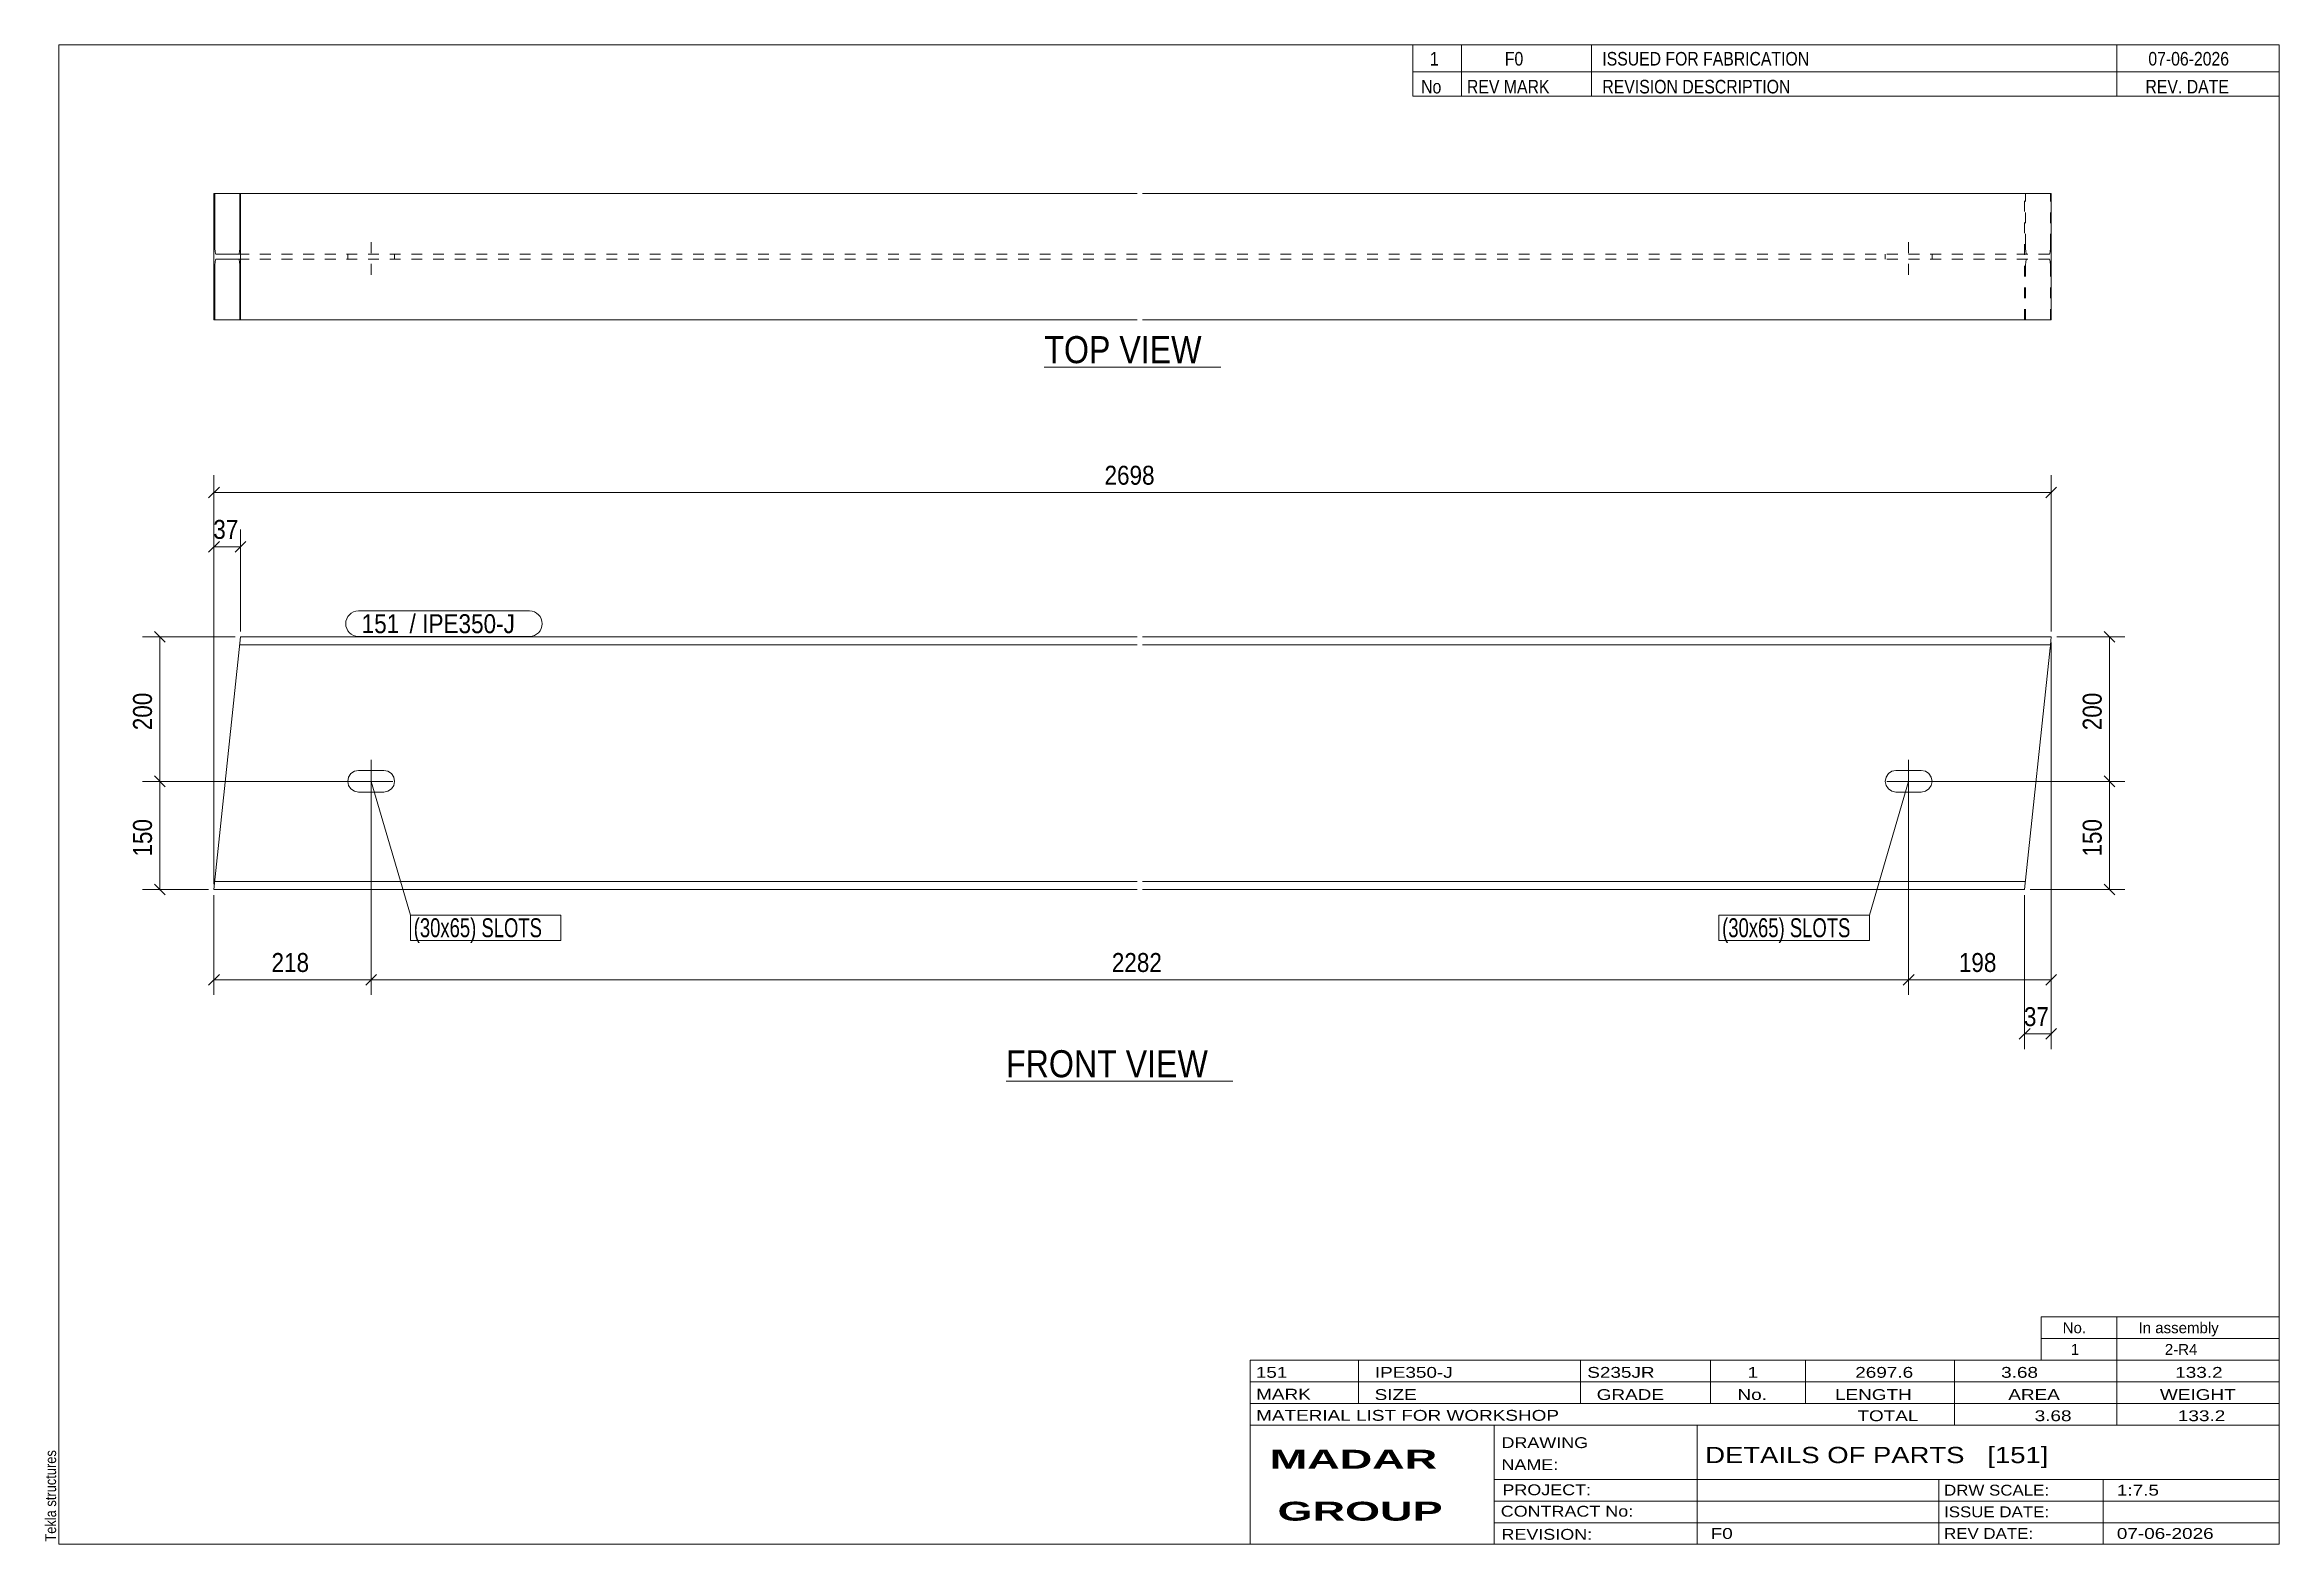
# Model space of a CAD drawing. Header units: millimetres. Extents: x 2 to 415, y 5 to 282.
import ezdxf

# ---------------------------------------------------------------- set-up
doc = ezdxf.new("R2010")
doc.units = ezdxf.units.MM
doc.linetypes.add('XKITLINE00', pattern=[0])
doc.linetypes.add('XKITLINE02', pattern=[4, 2, -2])
for name, color, linetype, lineweight in [('Bolt', 3, 'Continuous', 0), ('BoltMark', 7, 'Continuous', 0), ('Dimensions', 7, 'Continuous', 0), ('DrawingSheet', 5, 'Continuous', 0), ('OtherObjectType', 7, 'Continuous', 0), ('Part', 2, 'Continuous', 0), ('PartMark', 7, 'Continuous', 0)]:
    doc.layers.add(name, color=color, linetype=linetype, lineweight=lineweight)
doc.styles.add('ARIAL', font='ARIAL.TTF')
doc.styles.add('ARIAL_BOLD', font='ARIALBD.TTF')
doc.styles.add('ARIAL_NARROW', font='ARIALN.TTF')

# ---------------------------------------------------------------- blocks, each defined once
blk = doc.blocks.new('*A1')
at = {"layer": 'Bolt', "color": 3, "linetype": 'XKITLINE00', "lineweight": 0}
for p, q in [((346.56, 149.93), (346.56, 141.93)), ((342.22, 145.93), (342.38, 146.7)), ((342.38, 145.17), (342.22, 145.93)), ((342.22, 145.93), (342.22, 145.93)), ((342.38, 146.7), (342.81, 147.35)), ((342.81, 144.52), (342.38, 145.17)), ((342.56, 145.93), (350.56, 145.93)), ((342.81, 147.35), (343.46, 147.78)), ((343.46, 144.09), (342.81, 144.52)), ((343.46, 147.78), (344.22, 147.93)), ((344.22, 147.93), (348.89, 147.93)), ((348.89, 147.93), (349.66, 147.78)), ((349.66, 147.78), (350.3, 147.35)), ((350.3, 144.52), (349.66, 144.09)), ((350.3, 147.35), (350.74, 146.7)), ((350.74, 145.17), (350.3, 144.52)), ((350.74, 146.7), (350.89, 145.93)), ((350.89, 145.93), (350.74, 145.17)), ((350.89, 145.93), (350.89, 145.93)), ((344.22, 143.93), (343.46, 144.09)), ((348.89, 143.93), (344.22, 143.93)), ((349.66, 144.09), (348.89, 143.93))]:
    blk.add_line(p, q, dxfattribs=at)
blk = doc.blocks.new('*A2')
at = {"layer": 'Bolt', "color": 3, "linetype": 'XKITLINE00', "lineweight": 0}
for p, q in [((62.68, 149.93), (62.68, 141.93)), ((58.35, 145.93), (58.5, 146.7)), ((58.5, 145.17), (58.35, 145.93)), ((58.35, 145.93), (58.35, 145.93)), ((58.5, 146.7), (58.93, 147.35)), ((58.93, 144.52), (58.5, 145.17)), ((58.68, 145.93), (66.68, 145.93)), ((58.93, 147.35), (59.58, 147.78)), ((59.58, 144.09), (58.93, 144.52)), ((59.58, 147.78), (60.35, 147.93)), ((60.35, 147.93), (65.01, 147.93)), ((65.01, 147.93), (65.78, 147.78)), ((65.78, 147.78), (66.43, 147.35)), ((66.43, 144.52), (65.78, 144.09)), ((66.43, 147.35), (66.86, 146.7)), ((66.86, 145.17), (66.43, 144.52)), ((66.86, 146.7), (67.01, 145.93)), ((67.01, 145.93), (66.86, 145.17)), ((67.01, 145.93), (67.01, 145.93)), ((60.35, 143.93), (59.58, 144.09)), ((65.01, 143.93), (60.35, 143.93)), ((65.78, 144.09), (65.01, 143.93))]:
    blk.add_line(p, q, dxfattribs=at)
blk = doc.blocks.new('*A3')
at = {"layer": 'Part', "color": 2, "linetype": 'XKITLINE00', "lineweight": 0}
for p, q in [((38.57, 172.6), (33.65, 125.93)), ((204.12, 171.13), (38.42, 171.13)), ((204.12, 172.6), (38.57, 172.6)), ((372.9, 172.6), (205.12, 172.6)), ((372.75, 171.13), (205.12, 171.13)), ((372.56, 169.4), (367.98, 125.93)), ((372.73, 171), (372.56, 169.4)), ((372.75, 171.13), (372.73, 171)), ((372.9, 172.6), (372.75, 171.13)), ((204.12, 125.93), (33.65, 125.93)), ((204.12, 127.4), (33.8, 127.4)), ((368.13, 127.4), (205.12, 127.4)), ((367.98, 125.93), (205.12, 125.93))]:
    blk.add_line(p, q, dxfattribs=at)
at = {"layer": 'Part', "color": 7, "linetype": 'XKITLINE02', "lineweight": 0}
for p, q in [((372.56, 169.4), (372.69, 170.63)), ((368.15, 127.53), (368.13, 127.4))]:
    blk.add_line(p, q, dxfattribs=at)
blk = doc.blocks.new('*A4')
at = {"layer": 'Bolt', "color": 3, "linetype": 'XKITLINE02', "lineweight": 0}
for p, q in [((346.56, 239.5), (346.56, 246.17)), ((342.22, 243.3), (342.22, 242.37)), ((350.89, 243.3), (350.89, 242.37))]:
    blk.add_line(p, q, dxfattribs=at)
blk = doc.blocks.new('*A5')
at = {"layer": 'Bolt', "color": 3, "linetype": 'XKITLINE02', "lineweight": 0}
for p, q in [((62.68, 239.5), (62.68, 246.17)), ((58.35, 243.3), (58.35, 242.37)), ((67.01, 243.3), (67.01, 242.37))]:
    blk.add_line(p, q, dxfattribs=at)
blk = doc.blocks.new('*A6')
at = {"layer": 'Part', "color": 2, "linetype": 'XKITLINE00', "lineweight": 0}
for p, q in [((33.65, 254.5), (204.12, 254.5)), ((33.65, 231.17), (33.65, 254.5)), ((33.8, 245.03), (33.8, 254.5)), ((38.42, 245.03), (38.42, 254.5)), ((38.57, 231.17), (38.57, 254.5)), ((205.12, 254.5), (372.9, 254.5)), ((372.9, 254.5), (372.9, 231.17)), ((33.82, 244.37), (33.8, 245.03)), ((33.86, 243.81), (33.82, 244.37)), ((33.92, 243.43), (33.86, 243.81)), ((38.36, 243.81), (38.3, 243.43)), ((38.4, 244.37), (38.36, 243.81)), ((38.42, 245.03), (38.4, 244.37)), ((33.8, 240.63), (33.82, 241.3)), ((33.8, 231.17), (33.8, 240.63)), ((33.82, 241.3), (33.86, 241.86)), ((33.86, 241.86), (33.92, 242.23)), ((33.99, 243.3), (33.92, 243.43)), ((33.92, 242.23), (33.99, 242.37)), ((38.23, 243.3), (33.99, 243.3)), ((38.23, 242.37), (33.99, 242.37)), ((38.3, 243.43), (38.23, 243.3)), ((38.23, 242.37), (38.3, 242.23)), ((38.3, 242.23), (38.36, 241.86)), ((38.36, 241.86), (38.4, 241.3)), ((38.4, 241.3), (38.42, 240.63)), ((38.42, 231.17), (38.42, 240.63)), ((204.12, 231.17), (33.65, 231.17)), ((372.9, 231.17), (205.12, 231.17))]:
    blk.add_line(p, q, dxfattribs=at)
at = {"layer": 'Part', "color": 7, "linetype": 'XKITLINE02', "lineweight": 0}
for p, q in [((367.98, 231.17), (367.98, 254.5)), ((368.13, 245.03), (368.13, 254.5)), ((372.75, 245.03), (372.75, 254.5)), ((368.13, 245.03), (368.15, 244.37)), ((368.15, 244.37), (368.19, 243.81)), ((368.19, 243.81), (368.25, 243.43)), ((372.63, 243.43), (372.69, 243.81)), ((372.69, 243.81), (372.73, 244.37)), ((372.73, 244.37), (372.75, 245.03)), ((204.12, 243.3), (38.23, 243.3)), ((204.12, 242.37), (38.23, 242.37)), ((372.56, 243.3), (205.12, 243.3)), ((372.56, 242.37), (205.12, 242.37)), ((368.15, 241.3), (368.13, 240.63)), ((368.13, 231.17), (368.13, 240.63)), ((368.19, 241.86), (368.15, 241.3)), ((368.25, 242.23), (368.19, 241.86)), ((368.25, 243.43), (368.32, 243.3)), ((368.32, 242.37), (368.25, 242.23)), ((372.56, 243.3), (372.63, 243.43)), ((372.63, 242.23), (372.56, 242.37)), ((372.69, 241.86), (372.63, 242.23)), ((372.73, 241.3), (372.69, 241.86)), ((372.75, 240.63), (372.73, 241.3)), ((372.75, 231.17), (372.75, 240.63))]:
    blk.add_line(p, q, dxfattribs=at)
blk = doc.blocks.new('*A7')
at = {"layer": 'DrawingSheet', "color": 5, "linetype": 'XKITLINE00', "lineweight": 0}
for p, q in [((415, 282), (5, 282)), ((5, 282), (5, 5)), ((415, 5), (415, 282)), ((5, 5), (415, 5))]:
    blk.add_line(p, q, dxfattribs=at)
at = {"layer": 'DrawingSheet', "color": 5, "style": 'ARIAL', "width": 0.85}
blk.add_text('Tekla structures', height=2, rotation=90, dxfattribs=at).set_placement((4.5, 5.5))
blk = doc.blocks.new('*A8')
at = {"layer": 'OtherObjectType', "color": 7, "linetype": 'XKITLINE00', "lineweight": 0}
for p, q in [((371, 47), (415, 47)), ((371, 43), (371, 47)), ((385, 43), (385, 47)), ((415, 43), (415, 47)), ((371, 43), (415, 43)), ((371, 39), (371, 43)), ((385, 39), (385, 43)), ((415, 39), (415, 43)), ((371, 39), (415, 39))]:
    blk.add_line(p, q, dxfattribs=at)
at = {"layer": 'OtherObjectType', "color": 7, "style": 'ARIAL_NARROW', "width": 1.211571}
for s, p in [('No.', (375, 44)), ('In assembly', (389, 44)), ('1', (376.5, 40)), ('2-R4', (393.86, 40))]:
    blk.add_text(s, height=2, dxfattribs=at).set_placement(p)
blk = doc.blocks.new('*A9')
at = {"layer": 'OtherObjectType', "color": 7, "linetype": 'XKITLINE00', "lineweight": 0}
for p, q in [((255, 282), (415, 282)), ((415, 282), (255, 282)), ((255, 282), (255, 277)), ((264, 282), (264, 277)), ((288, 282), (288, 277)), ((385, 282), (385, 277)), ((415, 282), (415, 277)), ((255, 277), (415, 277)), ((255, 277), (255, 272.5)), ((255, 277), (415, 277)), ((264, 277), (264, 272.5)), ((288, 277), (288, 272.5)), ((385, 277), (385, 272.5)), ((415, 277), (415, 272.5)), ((415, 272.5), (255, 272.5))]:
    blk.add_line(p, q, dxfattribs=at)
at = {"layer": 'OtherObjectType', "color": 7, "style": 'ARIAL_NARROW'}
for s, width, p in [('1', 1.017001, (258.16, 278.15)), ('F0', 1.017001, (272, 278.15)), ('ISSUED FOR FABRICATION', 1.017001, (290, 278.15)), ('07-06-2026', 1.017001, (390.82, 278.15)), ('No', 1.02, (256.54, 273)), ('REV MARK', 1.02, (265, 273)), ('REVISION DESCRIPTION', 1.02, (290, 273)), ('REV. DATE', 1.02, (390.28, 273))]:
    blk.add_text(s, height=2.5, dxfattribs=dict(at, width=width)).set_placement(p)
blk = doc.blocks.new('*A10')
at = {"layer": 'OtherObjectType', "color": 7, "linetype": 'XKITLINE00', "lineweight": 0}
for p, q in [((225, 39), (415, 39)), ((225, 39), (225, 35)), ((225, 39), (415, 39)), ((245, 35), (245, 39)), ((286, 35), (286, 39)), ((310, 35), (310, 39)), ((327.5, 35), (327.5, 39)), ((355, 35), (355, 39)), ((385, 35), (385, 39)), ((415, 35), (415, 39)), ((225, 35), (415, 35)), ((225, 35), (225, 5)), ((225, 35), (415, 35)), ((245, 31), (245, 35)), ((286, 31), (286, 35)), ((310, 31), (310, 35)), ((327.5, 31), (327.5, 35)), ((355, 31), (355, 35)), ((385, 31), (385, 35)), ((415, 31), (415, 35)), ((225, 31), (415, 31)), ((355, 27), (355, 31)), ((385, 27), (385, 31)), ((415, 27), (415, 31)), ((225, 27), (415, 27)), ((270, 21), (270, 27)), ((307.5, 17), (307.5, 27)), ((415, 21), (415, 27)), ((270, 21), (270, 5)), ((415, 17), (415, 21)), ((270, 17), (415, 17)), ((307.5, 5), (307.5, 17)), ((352.16, 13), (352.16, 17)), ((382.5, 5), (382.5, 17)), ((415, 13), (415, 17)), ((270, 13), (415, 13)), ((352.16, 5), (352.16, 13)), ((415, 9), (415, 13)), ((270, 9), (415, 9)), ((415, 5), (415, 9)), ((225, 5), (415, 5)), ((262.5, 5), (415, 5))]:
    blk.add_line(p, q, dxfattribs=at)
at = {"layer": 'OtherObjectType', "color": 7, "style": 'ARIAL_NARROW'}
for s, height, width, p in [('151', 2, 1.525501, (226.01, 35.76)), ('IPE350-J', 2, 1.525501, (248, 35.76)), ('S235JR', 2, 1.525501, (287.22, 35.76)), ('1', 2, 1.525501, (316.82, 35.76)), ('2697.6', 2, 1.525501, (336.7, 35.76)), ('3.68', 2, 1.525501, (363.64, 35.76)), ('133.2', 2, 1.525501, (395.78, 35.76)), ('MARK', 2, 1.525501, (226.08, 31.73)), ('SIZE', 2, 1.525501, (247.96, 31.66)), ('GRADE', 2, 1.525501, (288.96, 31.66)), ('No.', 2, 1.525501, (314.96, 31.66)), ('LENGTH', 2, 1.525501, (332.96, 31.66)), ('AREA', 2, 1.525501, (364.96, 31.66)), ('WEIGHT', 2, 1.525501, (392.96, 31.66)), ('MATERIAL LIST FOR WORKSHOP', 2, 1.525501, (226.08, 27.82)), ('TOTAL', 2, 1.525501, (337.1, 27.75)), ('3.68', 2, 1.525501, (369.83, 27.75)), ('133.2', 2, 1.525501, (396.27, 27.75)), ('DRAWING', 2, 1.445, (271.38, 22.78)), ('NAME:', 2, 1.445, (271.38, 18.72)), ('DETAILS OF PARTS   [151]', 3, 1.474651, (309, 20)), ('PROJECT:', 2, 1.445, (271.55, 14.07)), ('DRW SCALE:', 2, 1.36, (353.1, 14)), ('1:7.5', 2, 1.525501, (385, 14)), ('CONTRACT No:', 2, 1.445, (271.25, 10.11)), ('ISSUE DATE:', 2, 1.36, (353.1, 10)), ('REVISION:', 2, 1.445, (271.38, 5.84)), ('F0', 2, 1.525501, (310, 6)), ('REV DATE:', 2, 1.36, (353.1, 6)), ('07-06-2026', 2, 1.525501, (385, 6))]:
    blk.add_text(s, height=height, dxfattribs=dict(at, width=width)).set_placement(p)
at = {"layer": 'OtherObjectType', "color": 1, "style": 'ARIAL_BOLD', "width": 1.7}
for s, p in [('MADAR ', (228.58, 18.97)), ('GROUP', (230.03, 9.37))]:
    blk.add_text(s, height=3.5, dxfattribs=at).set_placement(p)
blk = doc.blocks.new('*A11')
at = {"layer": 'Dimensions', "color": 7, "linetype": 'XKITLINE00', "lineweight": 0}
for p, q in [((347.56, 145.93), (386.45, 145.93)), ((382.66, 146.92), (384.64, 144.94)), ((383.65, 125.93), (383.65, 145.93)), ((368.98, 125.93), (386.45, 125.93)), ((382.66, 126.92), (384.64, 124.94))]:
    blk.add_line(p, q, dxfattribs=at)
at = {"layer": 'Dimensions', "color": 3}
for p in [(383.65, 145.93), (383.65, 125.93)]:
    blk.add_point(p, dxfattribs=at)
at = {"layer": 'Dimensions', "color": 3, "style": 'ARIAL', "width": 0.85}
blk.add_text('150', height=3.5, rotation=90.0002, dxfattribs=at).set_placement((382.2, 132.04))
blk = doc.blocks.new('*A12')
at = {"layer": 'Dimensions', "color": 7, "linetype": 'XKITLINE00', "lineweight": 0}
for p, q in [((382.66, 173.59), (384.64, 171.61)), ((373.9, 172.6), (386.45, 172.6)), ((383.65, 145.93), (383.65, 172.6)), ((347.56, 145.93), (386.45, 145.93)), ((382.66, 146.92), (384.64, 144.94))]:
    blk.add_line(p, q, dxfattribs=at)
at = {"layer": 'Dimensions', "color": 3}
for p in [(383.65, 172.6), (383.65, 145.93)]:
    blk.add_point(p, dxfattribs=at)
at = {"layer": 'Dimensions', "color": 3, "style": 'ARIAL', "width": 0.85}
blk.add_text('200', height=3.5, rotation=90.0002, dxfattribs=at).set_placement((382.2, 155.37))
blk = doc.blocks.new('*A13')
at = {"layer": 'Dimensions', "color": 7, "linetype": 'XKITLINE00', "lineweight": 0}
for p, q in [((61.68, 145.93), (20.45, 145.93)), ((22.66, 146.92), (24.64, 144.94)), ((23.65, 125.93), (23.65, 145.93)), ((32.65, 125.93), (20.45, 125.93)), ((22.66, 126.92), (24.64, 124.94))]:
    blk.add_line(p, q, dxfattribs=at)
at = {"layer": 'Dimensions', "color": 3}
for p in [(23.65, 145.93), (23.65, 125.93)]:
    blk.add_point(p, dxfattribs=at)
at = {"layer": 'Dimensions', "color": 3, "style": 'ARIAL', "width": 0.85}
blk.add_text('150', height=3.5, rotation=90.0002, dxfattribs=at).set_placement((22.2, 132.04))
blk = doc.blocks.new('*A14')
at = {"layer": 'Dimensions', "color": 7, "linetype": 'XKITLINE00', "lineweight": 0}
for p, q in [((22.66, 173.59), (24.64, 171.61)), ((37.57, 172.6), (20.45, 172.6)), ((23.65, 145.93), (23.65, 172.6)), ((61.68, 145.93), (20.45, 145.93)), ((22.66, 146.92), (24.64, 144.94))]:
    blk.add_line(p, q, dxfattribs=at)
at = {"layer": 'Dimensions', "color": 3}
for p in [(23.65, 172.6), (23.65, 145.93)]:
    blk.add_point(p, dxfattribs=at)
at = {"layer": 'Dimensions', "color": 3, "style": 'ARIAL', "width": 0.85}
blk.add_text('200', height=3.5, rotation=90.0002, dxfattribs=at).set_placement((22.2, 155.37))
blk = doc.blocks.new('*A15')
at = {"layer": 'Dimensions', "color": 7, "linetype": 'XKITLINE00', "lineweight": 0}
for p, q in [((33.65, 126.93), (33.65, 202.47)), ((372.9, 173.6), (372.9, 202.47)), ((34.64, 200.26), (32.66, 198.28)), ((33.65, 199.27), (372.9, 199.27)), ((373.89, 200.26), (371.91, 198.28))]:
    blk.add_line(p, q, dxfattribs=at)
at = {"layer": 'Dimensions', "color": 3}
for p in [(33.65, 199.27), (372.9, 199.27)]:
    blk.add_point(p, dxfattribs=at)
at = {"layer": 'Dimensions', "color": 3, "style": 'ARIAL', "width": 0.85}
blk.add_text('2698', height=3.5, dxfattribs=at).set_placement((198.08, 200.72))
blk = doc.blocks.new('*A16')
at = {"layer": 'Dimensions', "color": 7, "linetype": 'XKITLINE00', "lineweight": 0}
for p, q in [((372.9, 171.6), (372.9, 96.47)), ((367.98, 124.93), (367.98, 96.47)), ((368.97, 100.26), (366.99, 98.28)), ((367.98, 99.27), (372.9, 99.27)), ((373.89, 100.26), (371.91, 98.28))]:
    blk.add_line(p, q, dxfattribs=at)
at = {"layer": 'Dimensions', "color": 3}
for p in [(367.98, 99.27), (372.9, 99.27)]:
    blk.add_point(p, dxfattribs=at)
at = {"layer": 'Dimensions', "color": 3, "style": 'ARIAL', "width": 0.85}
blk.add_text('37', height=3.5, dxfattribs=at).set_placement((367.84, 100.72))
blk = doc.blocks.new('*A17')
at = {"layer": 'Dimensions', "color": 7, "linetype": 'XKITLINE00', "lineweight": 0}
for p, q in [((34.64, 190.26), (32.66, 188.28)), ((33.65, 126.93), (33.65, 192.47)), ((39.56, 190.26), (37.58, 188.28)), ((38.57, 173.6), (38.57, 192.47)), ((33.65, 189.27), (38.57, 189.27))]:
    blk.add_line(p, q, dxfattribs=at)
at = {"layer": 'Dimensions', "color": 3}
for p in [(33.65, 189.27), (38.57, 189.27)]:
    blk.add_point(p, dxfattribs=at)
at = {"layer": 'Dimensions', "color": 3, "style": 'ARIAL', "width": 0.85}
blk.add_text('37', height=3.5, dxfattribs=at).set_placement((33.52, 190.72))
blk = doc.blocks.new('*A18')
at = {"layer": 'Dimensions', "color": 7, "linetype": 'XKITLINE00', "lineweight": 0}
for p, q in [((62.68, 144.93), (62.68, 106.47)), ((33.65, 124.93), (33.65, 106.47)), ((34.64, 110.26), (32.66, 108.28)), ((33.65, 109.27), (62.68, 109.27)), ((63.67, 110.26), (61.69, 108.28))]:
    blk.add_line(p, q, dxfattribs=at)
at = {"layer": 'Dimensions', "color": 3}
for p in [(33.65, 109.27), (62.68, 109.27)]:
    blk.add_point(p, dxfattribs=at)
at = {"layer": 'Dimensions', "color": 3, "style": 'ARIAL', "width": 0.85}
blk.add_text('218', height=3.5, dxfattribs=at).set_placement((44.27, 110.72))
blk = doc.blocks.new('*A19')
at = {"layer": 'Dimensions', "color": 7, "linetype": 'XKITLINE00', "lineweight": 0}
for p, q in [((62.68, 144.93), (62.68, 106.47)), ((346.56, 144.93), (346.56, 106.47)), ((63.67, 110.26), (61.69, 108.28)), ((62.68, 109.27), (346.56, 109.27)), ((347.55, 110.26), (345.57, 108.28))]:
    blk.add_line(p, q, dxfattribs=at)
at = {"layer": 'Dimensions', "color": 3}
for p in [(62.68, 109.27), (346.56, 109.27)]:
    blk.add_point(p, dxfattribs=at)
at = {"layer": 'Dimensions', "color": 3, "style": 'ARIAL', "width": 0.85}
blk.add_text('2282', height=3.5, dxfattribs=at).set_placement((199.43, 110.72))
blk = doc.blocks.new('*A20')
at = {"layer": 'Dimensions', "color": 7, "linetype": 'XKITLINE00', "lineweight": 0}
for p, q in [((372.9, 171.6), (372.9, 106.47)), ((346.56, 144.93), (346.56, 106.47)), ((347.55, 110.26), (345.57, 108.28)), ((346.56, 109.27), (372.9, 109.27)), ((373.89, 110.26), (371.91, 108.28))]:
    blk.add_line(p, q, dxfattribs=at)
at = {"layer": 'Dimensions', "color": 3}
for p in [(346.56, 109.27), (372.9, 109.27)]:
    blk.add_point(p, dxfattribs=at)
at = {"layer": 'Dimensions', "color": 3, "style": 'ARIAL', "width": 0.85}
blk.add_text('198', height=3.5, dxfattribs=at).set_placement((355.83, 110.72))
blk = doc.blocks.new('*A21')
at = {"layer": 'BoltMark', "color": 7, "linetype": 'XKITLINE00', "lineweight": 0}
for p, q in [((62.68, 145.93), (69.93, 121.24)), ((69.93, 121.24), (97.71, 121.24)), ((69.93, 116.54), (69.93, 121.24)), ((97.71, 116.54), (97.71, 121.24)), ((69.93, 116.54), (97.71, 116.54))]:
    blk.add_line(p, q, dxfattribs=at)
at = {"layer": 'BoltMark', "color": 3, "style": 'ARIAL_NARROW', "width": 0.85}
blk.add_text('(30x65) SLOTS', height=3.5, dxfattribs=at).set_placement((70.53, 117.14))
blk = doc.blocks.new('*A22')
at = {"layer": 'BoltMark', "color": 7, "linetype": 'XKITLINE00', "lineweight": 0}
for p, q in [((346.56, 145.93), (339.31, 121.24)), ((311.52, 121.24), (339.31, 121.24)), ((311.52, 116.54), (311.52, 121.24)), ((339.31, 116.54), (339.31, 121.24)), ((311.52, 116.54), (339.31, 116.54))]:
    blk.add_line(p, q, dxfattribs=at)
at = {"layer": 'BoltMark', "color": 3, "style": 'ARIAL_NARROW', "width": 0.85}
blk.add_text('(30x65) SLOTS', height=3.5, dxfattribs=at).set_placement((312.12, 117.14))
blk = doc.blocks.new('*A23')
at = {"layer": 'PartMark', "color": 7, "linetype": 'XKITLINE00', "lineweight": 0}
for p, q in [((60.32, 177.4), (91.91, 177.4)), ((60.32, 172.7), (91.91, 172.7))]:
    blk.add_line(p, q, dxfattribs=at)
for centre, start, end in [((60.32, 175.05), 90, 270), ((91.91, 175.05), 270, 90)]:
    blk.add_arc(centre, 2.35, start, end, dxfattribs=at)
at = {"layer": 'PartMark', "color": 1, "style": 'ARIAL', "width": 0.85}
blk.add_text('151', height=3.5, dxfattribs=at).set_placement((60.92, 173.3))
at = {"layer": 'PartMark', "color": 3, "style": 'ARIAL', "width": 0.85}
for s, p in [('/', (69.76, 173.3)), ('IPE350-J', (72.11, 173.3))]:
    blk.add_text(s, height=3.5, dxfattribs=at).set_placement(p)
blk = doc.blocks.new('*A24')
at = {"layer": 'OtherObjectType', "color": 7, "linetype": 'XKITLINE00', "lineweight": 0}
blk.add_line((179.9, 90.52), (221.75, 90.52), dxfattribs=at)
at = {"layer": 'OtherObjectType', "color": 3, "style": 'ARIAL', "width": 0.85}
blk.add_text('FRONT VIEW', height=5, dxfattribs=at).set_placement((179.9, 91.27))
blk = doc.blocks.new('*A25')
at = {"layer": 'OtherObjectType', "color": 7, "linetype": 'XKITLINE00', "lineweight": 0}
blk.add_line((186.97, 222.42), (219.58, 222.42), dxfattribs=at)
at = {"layer": 'OtherObjectType', "color": 3, "style": 'ARIAL', "width": 0.85}
blk.add_text('TOP VIEW', height=5, dxfattribs=at).set_placement((186.97, 223.17))

msp = doc.modelspace()

# ---------------------------------------------------------------- block references
at = {"lineweight": 0}
for name in ['*A7', '*A9', '*A6', '*A5', '*A4', '*A25', '*A15', '*A17', '*A14', '*A23', '*A12', '*A3', '*A20', '*A16', '*A2', '*A1', '*A13', '*A18', '*A19', '*A21', '*A22', '*A11', '*A24', '*A8', '*A10']:
    msp.add_blockref(name, (0, 0), dxfattribs=at)

doc.saveas('drawing.dxf')
